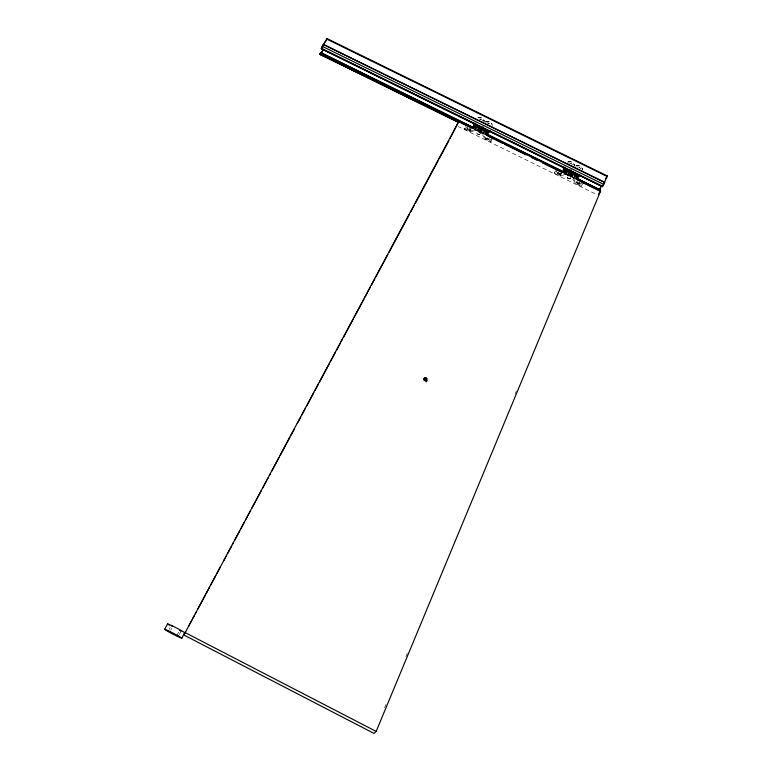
<?xml version="1.0" encoding="UTF-8"?>
<svg xmlns="http://www.w3.org/2000/svg" width="772" height="772" viewBox="0 0 772 772"><rect width="100%" height="100%" fill="white"/><g stroke="black" fill="none" stroke-linecap="round" stroke-linejoin="round"><path stroke-width="0.58" stroke-dasharray="3.86 2.9" d="M384.61 707.818L386 704.479M405.889 656.663L407.278 653.324M515.069 394.193L516.458 390.854M572.853 179.181L575.41 183.514L581.162 186.341L581.49 185.579L576.144 182.945L574.098 179.48M579.193 183.91A1.139 0.801 20.5 0 0 578.035 182.568A1.139 0.801 20.5 0 0 577.292 183.755A1.139 0.801 20.5 0 0 579.193 183.91L579.521 183.147M577.147 182.916L577.485 182.153M570.691 177.444L570.026 178.959L567.478 178.235L566.503 176.277M567.478 178.235L568.153 176.72M559.797 174.395A1.139 0.801 21.7 0 0 558.629 173.044A1.139 0.801 21.7 0 0 557.915 174.24A1.139 0.801 21.7 0 0 559.797 174.395L560.144 173.632M557.76 173.391L558.108 172.638M563.492 175.476L560.086 175.997L554.344 173.169L554.692 172.417L560.028 175.041L564.814 174.308M473.284 131.192L469.791 131.655L464.088 128.856L466.192 124.369M464.088 128.856L464.474 128.123L469.781 130.729L471.518 126.984M469.791 131.655L471.094 128.847M427.891 379.071L427.398 378.502M426.781 382.159L423.201 379.921M427.215 381.252L423.317 379.679M424.716 377.479L426.482 377.952M424.996 379.37C420.026 375.752 434.289 384.311 423.712 378.849M423.731 378.801L427.283 381.098L423.683 378.907M484.343 136.036L485.771 138.584L491.079 141.189L490.712 141.923L484.999 139.124L486.35 136.335M490.712 141.923L492.536 138.227M488.628 139.452L489.004 138.719M488.676 139.028A1.129 0.801 26.2 0 1 487.547 139.78A1.129 0.801 26.2 0 1 486.611 138.458L486.987 137.725M480.416 133.131L479.663 134.608L477.183 133.903L476.092 131.896M469.386 130.005L469.772 129.271M467.359 129.011L467.745 128.277M179.287 634.574L180.745 631.863M176.817 635.597L178.757 631.988M169.222 629.363L170.197 627.559M170.718 630.135L171.702 628.34M554.344 173.169L556.795 168.836M560.028 175.041L561.63 172.359M560.086 175.997L561.688 173.314M575.41 183.514L576.51 181.748M576.144 182.945L577.244 181.179M581.162 186.341L583.381 182.81M478.736 117.45L478.071 117.643A4.381 3.194 24.5 0 1 484.276 121.822M486.128 121.59L486.804 121.407M568.163 161.811L568.925 161.666M576.288 165.797L577.06 165.652M469.781 130.729L474.693 130.072M426.52 378.705C419.958 375.375 431.345 381.339 426.588 378.666M457.912 126.386L596.795 194.583M425.642 380.847L426.771 381.416L425.777 380.818M424.996 380.191L423.828 379.592L424.841 380.2M426.887 378.155C420.923 375.414 430.834 380.702 427.128 378.348M482.616 134.888L484.999 139.124M483.89 120.239L484.16 120.943M574.136 164.484L574.31 165.14M582.271 168.47L582.435 169.126M479.673 134.106A1.718 1.216 26.9 0 1 479.383 134.289L479.026 134.396A1.718 1.216 26.9 0 1 476.855 133.315L476.72 132.967A1.718 1.216 26.9 0 1 476.787 132.321M479.566 119.573A1.129 0.82 24.5 0 1 481.072 119.67M469.559 128.393A1.129 0.801 27.5 0 1 469.463 129.571A1.129 0.801 27.5 0 1 467.967 129.156A1.129 0.801 27.5 0 1 468.054 127.988M488.695 139.008A1.129 0.801 26.2 0 1 486.929 137.927M491.243 139.047A1.129 0.801 26.1 0 1 489.409 138.921M486.611 138.458A1.129 0.801 26.2 0 1 488.222 138.391M467.928 127.38A1.129 0.801 27.6 0 1 466.529 127.814A1.129 0.801 27.6 0 1 465.97 126.415M487.643 123.539A1.129 0.82 24.9 0 1 488.898 123.472M485.482 122.159A3.715 2.702 24.9 0 1 489.052 121.522A3.715 2.702 24.9 0 1 491.967 124.195M486.968 122.758A3.706 2.702 24.9 0 1 489.651 123.607M485.25 121.937A4.381 3.194 24.9 0 1 489.834 122.179A4.381 3.194 24.9 0 1 492.343 125.788M477.984 117.74A3.706 2.702 24.5 0 1 482.288 118.193A3.706 2.702 24.5 0 1 483.851 121.696M479.837 118.907A3.706 2.702 24.5 0 1 481.593 119.65M482.317 120.249A3.706 2.702 24.5 0 1 482.867 120.953M570.373 178.284A1.737 1.216 21.1 0 1 569.842 178.699L569.466 178.795A1.737 1.216 21.1 0 1 567.275 177.705L567.159 177.367A1.737 1.216 21.1 0 1 567.497 176.499M556.873 171.114A1.139 0.801 21.8 0 1 556.728 170.901M559.989 172.783A1.139 0.801 21.7 0 1 559.719 173.941A1.139 0.801 21.7 0 1 558.156 173.343A1.139 0.801 21.7 0 1 558.696 172.291M579.376 182.308A1.139 0.801 20.5 0 1 579.096 183.446A1.139 0.801 20.5 0 1 577.524 182.848A1.139 0.801 20.5 0 1 578.083 181.816M581.953 183.582A1.148 0.801 20.4 0 1 580.052 183.418M579.907 183.205A1.148 0.801 20.4 0 1 579.907 182.578M558.484 171.828A1.139 0.801 21.8 0 1 556.988 172.214A1.139 0.801 21.8 0 1 556.515 170.863M576.337 165.951A3.744 2.712 28.9 0 1 580.583 166.376A3.744 2.712 28.9 0 1 582.32 169.965M577.051 166.926A3.735 2.712 28.9 0 1 577.958 167.013M578.875 167.302A3.735 2.712 28.9 0 1 581.046 169.087M575.439 166.154A4.42 3.204 28.9 0 1 579.946 166.356A4.42 3.204 28.9 0 1 582.609 170.043M578.942 167.659A1.139 0.82 28.9 0 1 579.473 167.91M568.211 161.966A3.735 2.712 28.6 0 1 572.457 162.4A3.735 2.712 28.6 0 1 574.175 165.98M568.096 163.056A3.735 2.712 28.6 0 1 569.842 163.037M570.759 163.326A3.735 2.712 28.6 0 1 571.618 163.789M572.351 164.397A3.735 2.712 28.6 0 1 572.93 165.111M567.314 162.168A4.41 3.204 28.6 0 1 571.83 162.381A4.41 3.204 28.6 0 1 574.474 166.057M570.267 163.635A1.129 0.82 28.6 0 1 571.55 164.118M425.353 379.332L427.283 380.413L425.353 379.332M423.963 378.164L427.813 380.142L424.031 378.155M467.427 129.667A1.129 0.801 27.5 0 0 469.26 130.179A1.129 0.801 27.5 0 0 468.44 128.683A1.129 0.801 27.5 0 0 467.427 129.667"/><path stroke-width="1.16" d="M326.431 40.8L327.038 38.6L607.361 175.968L602.585 186.293L321.432 48.375L322.281 46.368L326.817 39.092L607.101 176.45M577.514 178.621L600.133 189.912L577.456 178.786M183.89 635.028L458.848 121.368L600.616 190.945L376.157 731.422L373.966 733.4L183.89 635.028L185.598 631.834M599.535 189.864L601.292 185.647L599.284 190.588M323.227 44.293L604.727 182.317L603.675 184.383L602.43 186.67L321.21 48.713L327.038 38.6M577.379 173.787L576.423 176.354L577.273 174.983L572.583 172.909A1.737 1.216 21 0 1 572.467 173.526M571.299 174.24L570.633 175.765L568.076 175.041L568.752 173.517L571.299 174.24L572.264 176.209L571.753 176.499A2.277 1.602 21.1 0 0 570.305 173.989A2.277 1.602 21.1 0 0 567.545 174.868M569.089 172.764L569.755 171.249L572.303 171.973L571.627 173.488L572.602 175.447M569.601 171.751A1.737 1.216 21 0 1 569.91 171.577L570.923 169.83M565.577 167.997L564.583 170.544L565.413 169.165L570.19 171.509M458.848 121.368L449.999 138.613M458.462 122.401L320.013 54.445L320.515 52.496L472.763 127.216M474.886 130.101L476.208 127.293M475.147 130.063L476.459 127.255L484.411 131.163L486.804 135.409M483.069 133.952L484.411 131.163M492.536 138.227L492.912 137.484L487.576 134.868L485.183 130.622L476.449 126.328L471.518 126.984L466.192 124.369L465.805 125.103L471.528 127.911L476.459 127.255M480.744 129.802L481.825 131.819L481.062 133.295L479.981 131.279L480.744 129.802L478.254 129.107L477.212 130.526A2.248 1.602 26.9 0 1 479.769 129.571A2.248 1.602 26.9 0 1 481.352 132.128M479.393 126.917L481.873 127.612L481.12 129.069L478.63 128.374M482.046 129.513A1.718 1.216 26.9 0 0 482.297 128.606L483.031 126.714M478.254 129.107L477.492 130.574L479.981 131.279M579.357 174.781L579.125 175.225A3.725 2.702 29 0 1 576.124 176.045M599.419 191.263L600.182 189.748M181.903 638.232L184.576 632.529A37.896 10.702 28.3 0 0 169.56 624.616L167.592 623.911L164.639 629.296L166.463 630.541A40.115 11.773 28.4 0 0 181.555 638.222L181.661 637.952A38.002 10.567 28.3 0 0 166.607 630.02L164.716 629.257M188.455 626.526L191.871 620.148M193.01 618.015L194.148 615.892M195.287 613.769L196.426 611.646M197.564 609.513L204.976 595.694M206.114 593.572L209.53 587.193M210.669 585.07L215.803 575.497M216.942 573.374L220.358 566.995M223.784 560.617L226.63 555.3M227.769 553.177L231.185 546.798M232.324 544.675L233.462 542.552M234.601 540.419L239.735 530.856M240.874 528.733L244.29 522.354M245.428 520.222L250.562 510.659M251.701 508.536L255.117 502.157M256.256 500.024L261.39 490.461M262.528 488.338L265.944 481.96M267.083 479.837L268.222 477.704M269.36 475.581L270.509 473.458M271.647 471.325L279.049 457.507M280.188 455.383L289.876 437.309M291.015 435.186L294.441 428.807M297.288 423.49L300.704 417.112M301.842 414.989L305.258 408.61M306.407 406.487L313.808 392.668M314.947 390.545L318.373 384.166M319.512 382.034L329.19 363.969M330.339 361.836L335.463 352.273M336.602 350.15L340.018 343.772M341.156 341.649L342.305 339.516M343.443 337.393L353.132 319.318M354.271 317.195L363.95 299.121M365.098 296.998L370.222 287.435M371.361 285.302L374.777 278.924M375.916 276.801L387.882 254.48M389.03 252.357L409.536 214.085M410.675 211.962L414.101 205.584M415.24 203.461L438.033 160.933M439.171 158.81L448.86 140.745M565.172 174.414L566.773 171.731M565.413 174.375L567.024 171.693L575.034 175.63L577.61 179.972L583.381 182.81L583.709 182.047L578.344 179.403L575.767 175.061L566.966 170.737L562.161 171.471L556.795 168.836L556.458 169.589L562.219 172.426L567.024 171.693M489.467 130.68L489.207 131.115A3.686 2.692 24.9 0 1 486.109 131.877M573.393 178.293L575.034 175.63M605.48 178.843L607.361 175.968M598.425 194.274L600.616 190.945M323.632 49.379L320.168 54.098L465.719 125.199M321.162 53.239L323.68 49.456M320.515 52.496L471.605 126.83M481.236 132.369L481.825 131.819M567.179 174.761L568.752 173.517M320.013 54.445L348.597 67.965M171.23 625.706L172.677 626.449M323.217 44.458L604.621 182.443M322.223 46.339L603.675 184.383M321.442 48.742L602.343 186.544M475.156 124.881L479.644 127.284A1.718 1.216 26.9 0 0 479.171 127.737M482.191 128.335L486.929 130.661M485.723 133.575L563.473 171.731M486.727 134.251L563.415 171.886M487.759 135.882L491.581 137.754M502.418 143.216L491.619 137.918A1.129 0.801 26.1 0 0 491.417 137.445M504.579 144.277L526.166 154.873M531.561 157.517L536.965 160.171M542.359 162.815L556.39 169.705M583.381 182.954L599.574 190.896M354.001 70.619L359.395 73.263M361.557 74.324L386.396 86.512M391.79 89.166L397.184 91.81M405.831 96.056L424.185 105.06M429.579 107.713L434.983 110.367M447.934 116.726L458.732 122.024M320.168 54.098L354.782 71.092M360.196 73.745L389.397 88.085M391.558 89.147L400.214 93.393M405.628 96.046L438.071 111.969M443.485 114.623L458.626 122.063M319.772 54.001L459.05 122.372M184.759 632.393L376.157 731.422M180.204 630.743L181.227 630.965L179.789 630.377M169.406 625.146L167.592 623.911M481.873 127.612L482.954 129.628M572.303 171.973L573.268 173.932M488.502 132.543A3.686 2.692 24.9 0 1 486.331 133.402M485.733 133.073A4.352 3.184 24.9 0 0 489.39 132.166L489.824 131.462A4.352 3.184 24.9 0 0 489.988 130.632M478.862 131.993A1.718 1.216 26.9 0 1 479.557 132.514M475.031 125.884A3.686 2.692 24.5 0 1 475.118 123.086M474.355 127.322A3.686 2.692 24.5 0 1 474.452 124.533M474.114 126.714A4.352 3.184 24.5 0 1 474.22 123.414M480.416 128.953A2.248 1.602 26.9 0 1 480.917 129.262M489.902 137.02A1.129 0.801 26.1 0 1 490.683 136.991M578.276 176.595A3.715 2.702 29 0 1 577.022 177.386M576.771 177.328A4.391 3.194 29 0 0 579.241 176.257L579.627 175.514A4.391 3.194 29 0 0 579.743 174.665M565.509 170.708A3.715 2.702 28.6 0 1 564.882 167.119M564.689 172.079A3.715 2.702 28.6 0 1 564.062 168.499M564.641 171.645A4.391 3.194 28.6 0 1 563.898 167.399M570.354 173.14A2.277 1.602 21.1 0 1 570.913 173.353M572.245 174.916A2.277 1.602 21.1 0 1 572.235 175.35M580.843 181.478A1.148 0.801 20.4 0 1 581.943 181.777M557.866 169.965A1.139 0.801 21.8 0 1 558.397 170.226M475.745 123.906L474.481 126.338L475.745 123.906M487.489 129.667L486.235 132.099L487.499 129.696M168.286 631.1L169.734 631.94L168.286 631.1M176.856 635.539L178.313 636.379L176.856 635.539"/></g></svg>
